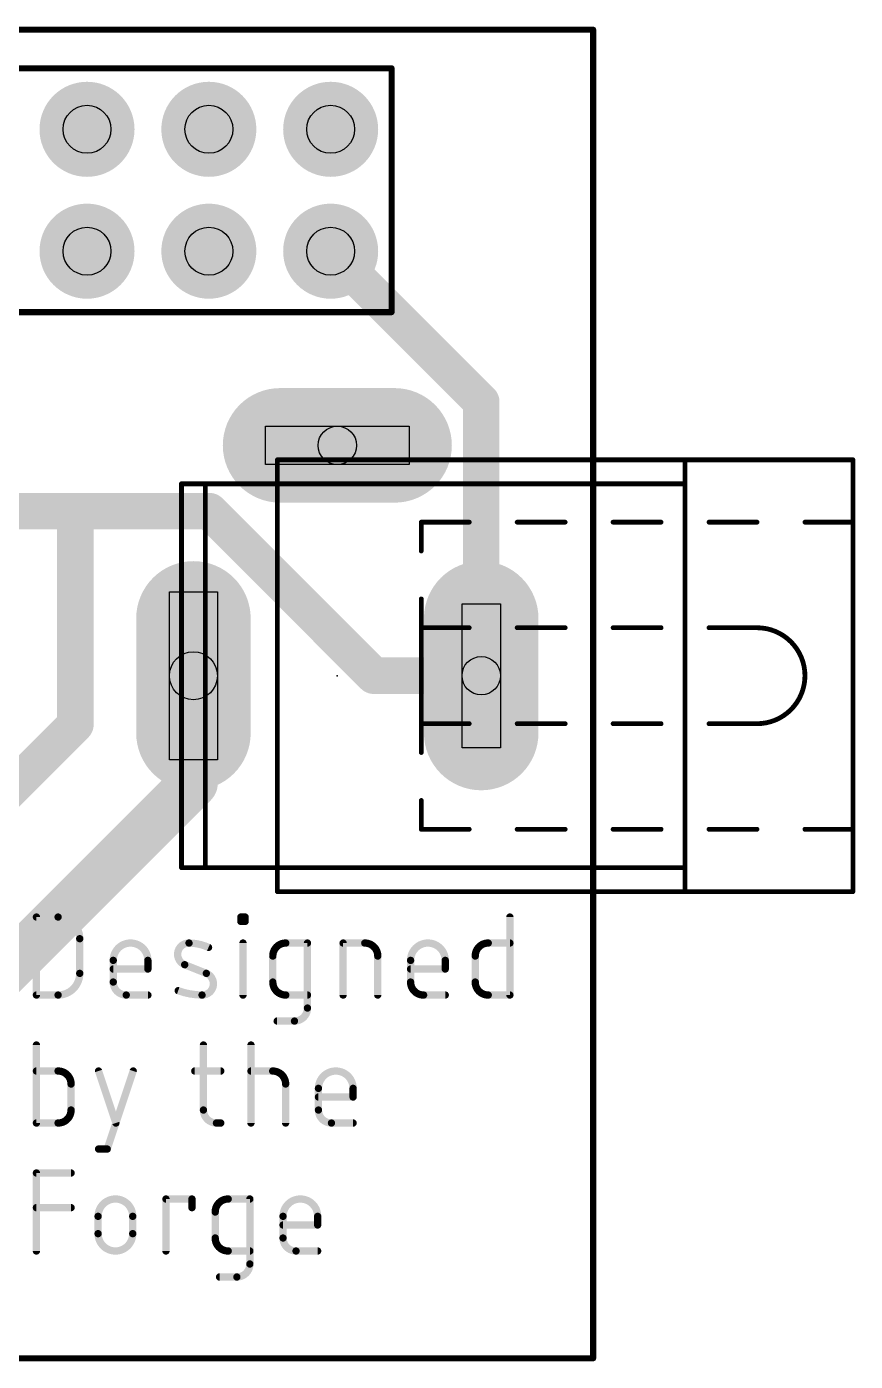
# Model space of a CAD drawing. Extents: x 0 to 67.6, y 0 to 29.9.
# Drawn here: x 50.29 to 67.57, y 2.1 to 29.91 of the extents above; entities that cross this region are included whole.
import ezdxf

# ---------------------------------------------------------------- set-up
doc = ezdxf.new("R2010")
doc.units = 0
for name, color, linetype in [('16', 132, 'CONTINUOUS'), ('17', 110, 'CONTINUOUS'), ('20', 31, 'CONTINUOUS'), ('21', 253, 'CONTINUOUS'), ('23', 53, 'CONTINUOUS'), ('27', 253, 'CONTINUOUS'), ('29', 253, 'CONTINUOUS'), ('30', 253, 'CONTINUOUS'), ('44', 253, 'CONTINUOUS'), ('46', 140, 'CONTINUOUS'), ('51', 253, 'CONTINUOUS')]:
    doc.layers.add(name, color=color, linetype=linetype)

# ---------------------------------------------------------------- blocks, each defined once
blk = doc.blocks.new('RECT')
blk.add_solid([(-0.5, -0.5), (0.5, -0.5), (-0.5, 0.5), (0.5, 0.5)])
blk = doc.blocks.new('LONGP100')
at = {"const_width": 1}
blk.add_lwpolyline([(-0.5, 0), (0.5, 0)], dxfattribs=at)
at = {"const_width": 0.5}
for points in [[(-0.5, 0.25, 1), (-0.5, -0.25)], [(0.5, -0.25, 1), (0.5, 0.25)]]:
    blk.add_lwpolyline(points, format="xyb", dxfattribs=at)
blk = doc.blocks.new('ROUNDP')
at = {"const_width": 0.5}
blk.add_lwpolyline([(0, -0.25, 1), (0, 0.25, 1), (0, -0.25)], format="xyb", dxfattribs=at)

msp = doc.modelspace()

# ---------------------------------------------------------------- linework, layer by layer
at = {"layer": '16'}
for points, const_width in [([(56.63, 25.23), (59.769, 22.091)], 0.762), ([(59.769, 22.091), (59.769, 16.383)], 0.762), ([(49.784, 19.812), (51.308, 19.812)], 0.762), ([(51.308, 19.812), (54.102, 19.812)], 0.762), ([(51.308, 15.367), (51.308, 19.812)], 0.762), ([(54.102, 19.812), (57.531, 16.383)], 0.762), ([(53.769, 16.383), (53.769, 14.145)], 1.016), ([(57.531, 16.383), (59.769, 16.383)], 0.762), ([(49.022, 13.081), (51.308, 15.367)], 0.762), ([(53.769, 14.145), (46.99, 7.366)], 1.016)]:
    msp.add_lwpolyline(points, dxfattribs=dict(at, const_width=const_width))
for points, const_width in [([(56.7647, 25.3647, 1), (56.4953, 25.0953)], 0.381), ([(59.9595, 22.091, 1), (59.5785, 22.091)], 0.381), ([(59.6343, 21.9563, 1), (59.9037, 22.2257)], 0.381), ([(51.308, 20.0025, 1), (51.308, 19.6215)], 0.381), ([(51.4985, 19.812, 1), (51.1175, 19.812)], 0.381), ([(51.308, 19.6215, 1), (51.308, 20.0025)], 0.381), ([(54.2367, 19.9467, 1), (53.9673, 19.6773)], 0.381), ([(54.102, 19.6215, 1), (54.102, 20.0025)], 0.381), ([(54.023, 16.383, 1), (53.515, 16.383)], 0.508), ([(57.531, 16.5735, 1), (57.531, 16.1925)], 0.381), ([(57.3963, 16.2483, 1), (57.6657, 16.5177)], 0.381), ([(59.769, 16.1925, 1), (59.769, 16.5735)], 0.381), ([(59.5785, 16.383, 1), (59.9595, 16.383)], 0.381), ([(51.4427, 15.2323, 1), (51.1733, 15.5017)], 0.381), ([(51.1175, 15.367, 1), (51.4985, 15.367)], 0.381), ([(53.9486, 13.9654, 1), (53.5894, 14.3246)], 0.508), ([(53.515, 14.145, 1), (54.023, 14.145)], 0.508)]:
    msp.add_lwpolyline(points, format="xyb", dxfattribs=dict(at, const_width=const_width))
at = {"layer": '20', "const_width": 0.127}
for points in [[(62.103, 29.845), (4.318, 29.845)], [(62.103, 2.159), (62.103, 29.845)], [(4.318, 2.159), (62.103, 2.159)]]:
    msp.add_lwpolyline(points, dxfattribs=at)
at = {"layer": '20', "const_width": 0.0635}
for points in [[(62.1348, 29.845, 1), (62.0712, 29.845)], [(62.103, 29.8133, 1), (62.103, 29.8768)], [(62.0712, 2.159, 1), (62.1348, 2.159)], [(62.103, 2.1273, 1), (62.103, 2.1908)]]:
    msp.add_lwpolyline(points, format="xyb", dxfattribs=at)
at = {"layer": '21'}
for points, const_width in [([(57.9, 29.04), (7.1, 29.04)], 0.127), ([(57.9, 23.96), (57.9, 29.04)], 0.127), ([(9.64, 23.96), (57.9, 23.96)], 0.127), ([(67.519, 20.883), (59.329, 20.883)], 0.1), ([(64.019, 20.883), (64.019, 12.383)], 0.1), ([(67.519, 20.883), (67.519, 19.583)], 0.1), ([(54.019, 20.383), (53.519, 20.383)], 0.1), ([(53.519, 20.383), (53.519, 18.733)], 0.1), ([(54.019, 20.383), (54.019, 18.733)], 0.1), ([(59.519, 19.583), (58.519, 19.583)], 0.1), ([(58.519, 19.583), (58.519, 18.983)], 0.1), ([(61.519, 19.583), (60.519, 19.583)], 0.1), ([(63.519, 19.583), (62.519, 19.583)], 0.1), ([(65.519, 19.583), (64.519, 19.583)], 0.1), ([(67.519, 19.583), (66.519, 19.583)], 0.1), ([(67.519, 19.583), (67.519, 13.183)], 0.1), ([(55.519, 19.113), (55.519, 12.383)], 0.1), ([(58.519, 17.983), (58.519, 17.383)], 0.1), ([(58.519, 17.383), (58.519, 15.383)], 0.1), ([(58.519, 15.383), (58.519, 14.783)], 0.1), ([(53.519, 14.033), (53.519, 12.383)], 0.1), ([(54.019, 14.033), (54.019, 12.383)], 0.1), ([(58.519, 13.783), (58.519, 13.183)], 0.1), ([(59.519, 13.183), (58.519, 13.183)], 0.1), ([(61.519, 13.183), (60.519, 13.183)], 0.1), ([(63.519, 13.183), (62.519, 13.183)], 0.1), ([(65.519, 13.183), (64.519, 13.183)], 0.1), ([(67.519, 13.183), (66.519, 13.183)], 0.1), ([(67.519, 13.183), (67.519, 11.883)], 0.1), ([(54.019, 12.383), (53.519, 12.383)], 0.1), ([(55.519, 12.383), (54.019, 12.383)], 0.1), ([(64.019, 12.383), (55.519, 12.383)], 0.1), ([(55.519, 12.383), (55.519, 11.883)], 0.1), ([(64.019, 12.383), (64.019, 11.883)], 0.1), ([(67.519, 11.883), (55.519, 11.883)], 0.1)]:
    msp.add_lwpolyline(points, dxfattribs=dict(at, const_width=const_width))
for points, const_width in [([(57.9318, 29.04, 1), (57.8683, 29.04)], 0.0635), ([(57.9, 29.0083, 1), (57.9, 29.0718)], 0.0635), ([(57.8683, 23.96, 1), (57.9318, 23.96)], 0.0635), ([(57.9, 23.9283, 1), (57.9, 23.9917)], 0.0635), ([(59.329, 20.908, 1), (59.329, 20.858)], 0.05), ([(64.044, 20.883, 1), (63.994, 20.883)], 0.05), ([(67.544, 20.883, 1), (67.494, 20.883)], 0.05), ([(67.519, 20.858, 1), (67.519, 20.908)], 0.05), ([(53.519, 20.408, 1), (53.519, 20.358)], 0.05), ([(53.544, 20.383, 1), (53.494, 20.383)], 0.05), ([(54.044, 20.383, 1), (53.994, 20.383)], 0.05), ([(54.019, 20.358, 1), (54.019, 20.408)], 0.05), ([(58.519, 19.608, 1), (58.519, 19.558)], 0.05), ([(58.544, 19.583, 1), (58.494, 19.583)], 0.05), ([(59.519, 19.558, 1), (59.519, 19.608)], 0.05), ([(60.519, 19.608, 1), (60.519, 19.558)], 0.05), ([(61.519, 19.558, 1), (61.519, 19.608)], 0.05), ([(62.519, 19.608, 1), (62.519, 19.558)], 0.05), ([(63.519, 19.558, 1), (63.519, 19.608)], 0.05), ([(64.519, 19.608, 1), (64.519, 19.558)], 0.05), ([(65.519, 19.558, 1), (65.519, 19.608)], 0.05), ([(66.519, 19.608, 1), (66.519, 19.558)], 0.05), ([(67.544, 19.583, 1), (67.494, 19.583)], 0.05), ([(67.494, 19.583, 1), (67.544, 19.583)], 0.05), ([(67.519, 19.558, 1), (67.519, 19.608)], 0.05), ([(55.544, 19.113, 1), (55.494, 19.113)], 0.05), ([(58.494, 18.983, 1), (58.544, 18.983)], 0.05), ([(53.494, 18.733, 1), (53.544, 18.733)], 0.05), ([(53.994, 18.733, 1), (54.044, 18.733)], 0.05), ([(58.544, 17.983, 1), (58.494, 17.983)], 0.05), ([(58.544, 17.383, 1), (58.494, 17.383)], 0.05), ([(58.494, 17.383, 1), (58.544, 17.383)], 0.05), ([(65.519, 15.383, 1), (65.519, 17.383)], 0.1), ([(65.519, 17.408, 1), (65.519, 17.358)], 0.05), ([(58.544, 15.383, 1), (58.494, 15.383)], 0.05), ([(58.494, 15.383, 1), (58.544, 15.383)], 0.05), ([(65.519, 15.408, 1), (65.519, 15.358)], 0.05), ([(58.494, 14.783, 1), (58.544, 14.783)], 0.05), ([(53.544, 14.033, 1), (53.494, 14.033)], 0.05), ([(54.044, 14.033, 1), (53.994, 14.033)], 0.05), ([(58.544, 13.783, 1), (58.494, 13.783)], 0.05), ([(58.519, 13.208, 1), (58.519, 13.158)], 0.05), ([(58.494, 13.183, 1), (58.544, 13.183)], 0.05), ([(59.519, 13.158, 1), (59.519, 13.208)], 0.05), ([(60.519, 13.208, 1), (60.519, 13.158)], 0.05), ([(61.519, 13.158, 1), (61.519, 13.208)], 0.05), ([(62.519, 13.208, 1), (62.519, 13.158)], 0.05), ([(63.519, 13.158, 1), (63.519, 13.208)], 0.05), ([(64.519, 13.208, 1), (64.519, 13.158)], 0.05), ([(65.519, 13.158, 1), (65.519, 13.208)], 0.05), ([(66.519, 13.208, 1), (66.519, 13.158)], 0.05), ([(67.544, 13.183, 1), (67.494, 13.183)], 0.05), ([(67.494, 13.183, 1), (67.544, 13.183)], 0.05), ([(67.519, 13.158, 1), (67.519, 13.208)], 0.05), ([(53.519, 12.408, 1), (53.519, 12.358)], 0.05), ([(53.494, 12.383, 1), (53.544, 12.383)], 0.05), ([(54.019, 12.408, 1), (54.019, 12.358)], 0.05), ([(53.994, 12.383, 1), (54.044, 12.383)], 0.05), ([(54.019, 12.358, 1), (54.019, 12.408)], 0.05), ([(55.519, 12.408, 1), (55.519, 12.358)], 0.05), ([(55.544, 12.383, 1), (55.494, 12.383)], 0.05), ([(55.494, 12.383, 1), (55.544, 12.383)], 0.05), ([(55.519, 12.358, 1), (55.519, 12.408)], 0.05), ([(64.044, 12.383, 1), (63.994, 12.383)], 0.05), ([(63.994, 12.383, 1), (64.044, 12.383)], 0.05), ([(64.019, 12.358, 1), (64.019, 12.408)], 0.05), ([(55.519, 11.908, 1), (55.519, 11.858)], 0.05), ([(55.494, 11.883, 1), (55.544, 11.883)], 0.05), ([(63.994, 11.883, 1), (64.044, 11.883)], 0.05), ([(67.494, 11.883, 1), (67.544, 11.883)], 0.05), ([(67.519, 11.858, 1), (67.519, 11.908)], 0.05)]:
    msp.add_lwpolyline(points, format="xyb", dxfattribs=dict(at, const_width=const_width))
at = {"layer": '23'}
msp.add_point((56.769, 16.383), dxfattribs=at)
at = {"layer": '27', "const_width": 0.1524}
for points in [[(50.4952, 9.7282), (50.4952, 11.3538)], [(50.4952, 11.3538), (50.9468, 11.3538)], [(54.7573, 11.2635), (54.7573, 11.3538)], [(54.7573, 11.3538), (54.8476, 11.3538)], [(54.8476, 11.3538), (54.8476, 11.2635)], [(60.3668, 11.3538), (60.3668, 9.7282)], [(54.8476, 11.2635), (54.7573, 11.2635)], [(51.3983, 10.9022), (51.3983, 10.1798)], [(54.8025, 9.7282), (54.8025, 10.8119)], [(55.6948, 10.8119), (56.1464, 10.8119)], [(56.1464, 10.8119), (56.1464, 9.4573)], [(56.8901, 9.7282), (56.8901, 10.8119)], [(56.8901, 10.8119), (57.3417, 10.8119)], [(59.9152, 10.8119), (60.3668, 10.8119)], [(55.4239, 9.9991), (55.4239, 10.541)], [(57.6126, 10.541), (57.6126, 9.7282)], [(59.6443, 9.9991), (59.6443, 10.541)], [(52.0965, 9.9991), (52.0965, 10.4507)], [(52.819, 10.2701), (52.0965, 10.2701)], [(52.819, 10.4507), (52.819, 10.2701)], [(54.0383, 10.1798), (53.5867, 10.3604)], [(58.2969, 9.9991), (58.2969, 10.4507)], [(59.0194, 10.2701), (58.2969, 10.2701)], [(59.0194, 10.4507), (59.0194, 10.2701)], [(50.9468, 9.7282), (50.4952, 9.7282)], [(52.819, 9.7282), (52.3675, 9.7282)], [(56.1464, 9.7282), (55.6948, 9.7282)], [(59.0194, 9.7282), (58.5678, 9.7282)], [(60.3668, 9.7282), (59.9152, 9.7282)], [(55.8754, 9.1863), (55.5142, 9.1863)], [(50.4952, 8.6868), (50.4952, 7.0612)], [(53.9776, 8.6868), (53.9776, 7.3321)], [(54.9688, 7.0612), (54.9688, 8.6868)], [(50.9468, 8.1449), (50.4952, 8.1449)], [(51.7905, 8.1449), (52.1517, 7.0612)], [(51.9711, 6.5193), (52.513, 8.1449)], [(53.797, 8.1449), (54.3389, 8.1449)], [(54.9688, 8.1449), (55.4204, 8.1449)], [(51.2177, 7.3321), (51.2177, 7.874)], [(55.6913, 7.874), (55.6913, 7.0612)], [(56.3756, 7.3321), (56.3756, 7.7837)], [(57.0981, 7.7837), (57.0981, 7.6031)], [(57.0981, 7.6031), (56.3756, 7.6031)], [(50.4952, 7.0612), (50.9468, 7.0612)], [(54.2486, 7.0612), (54.3389, 7.0612)], [(57.0981, 7.0612), (56.6466, 7.0612)], [(51.7905, 6.5193), (51.9711, 6.5193)], [(50.4952, 4.3942), (50.4952, 6.0198)], [(50.4952, 6.0198), (51.2177, 6.0198)], [(50.4952, 5.2973), (51.2177, 5.2973)], [(53.1962, 4.3942), (53.1962, 5.4779)], [(53.1962, 5.4779), (53.7381, 5.4779)], [(53.7381, 5.4779), (53.7381, 5.2973)], [(54.4934, 5.4779), (54.945, 5.4779)], [(54.945, 5.4779), (54.945, 4.1233)], [(51.7809, 4.7554), (51.7809, 5.1167)], [(52.5034, 5.1167), (52.5034, 4.7554)], [(54.2225, 4.6651), (54.2225, 5.207)], [(55.6366, 4.6651), (55.6366, 5.1167)], [(56.3591, 4.9361), (55.6366, 4.9361)], [(56.3591, 5.1167), (56.3591, 4.9361)], [(54.945, 4.3942), (54.4934, 4.3942)], [(56.3591, 4.3942), (55.9076, 4.3942)], [(54.674, 3.8523), (54.3128, 3.8523)]]:
    msp.add_lwpolyline(points, dxfattribs=at)
at = {"layer": '27'}
for points, const_width in [([(50.5333, 11.3538, 1), (50.4571, 11.3538)], 0.0762), ([(50.4952, 11.3919, 1), (50.4952, 11.3157)], 0.0762), ([(51.3983, 10.9022, 0.4142), (50.9468, 11.3538)], 0.1524), ([(50.9468, 11.3919, 1), (50.9468, 11.3157)], 0.0762), ([(50.9468, 11.3157, 1), (50.9468, 11.3919)], 0.0762), ([(54.7954, 11.3538, 1), (54.7192, 11.3538)], 0.0762), ([(54.7573, 11.3919, 1), (54.7573, 11.3157)], 0.0762), ([(54.8857, 11.3538, 1), (54.8095, 11.3538)], 0.0762), ([(54.8476, 11.3157, 1), (54.8476, 11.3919)], 0.0762), ([(60.4049, 11.3538, 1), (60.3287, 11.3538)], 0.0762), ([(54.7573, 11.3016, 1), (54.7573, 11.2254)], 0.0762), ([(54.7192, 11.2635, 1), (54.7954, 11.2635)], 0.0762), ([(54.8095, 11.2635, 1), (54.8857, 11.2635)], 0.0762), ([(54.8476, 11.2254, 1), (54.8476, 11.3016)], 0.0762), ([(51.4364, 10.9022, 1), (51.3602, 10.9022)], 0.0762), ([(51.3602, 10.9022, 1), (51.4364, 10.9022)], 0.0762), ([(52.819, 10.4507, 1), (52.0965, 10.4507)], 0.1524), ([(53.677, 10.8119, 0.8318), (53.5867, 10.3604)], 0.1524), ([(54.0834, 10.7216, 0.1025), (53.677, 10.8119)], 0.1524), ([(53.6776, 10.85, 1), (53.6765, 10.7738)], 0.0762), ([(53.6765, 10.7738, 1), (53.6776, 10.85)], 0.0762), ([(54.8406, 10.8119, 1), (54.7644, 10.8119)], 0.0762), ([(55.6948, 10.8119, 0.4142), (55.4239, 10.541)], 0.1524), ([(55.6948, 10.85, 1), (55.6948, 10.7738)], 0.0762), ([(55.6948, 10.7738, 1), (55.6948, 10.85)], 0.0762), ([(56.1845, 10.8119, 1), (56.1083, 10.8119)], 0.0762), ([(56.1464, 10.7738, 1), (56.1464, 10.85)], 0.0762), ([(56.9282, 10.8119, 1), (56.852, 10.8119)], 0.0762), ([(56.8901, 10.85, 1), (56.8901, 10.7738)], 0.0762), ([(57.6126, 10.541, 0.4142), (57.3417, 10.8119)], 0.1524), ([(57.3417, 10.85, 1), (57.3417, 10.7738)], 0.0762), ([(57.3417, 10.7738, 1), (57.3417, 10.85)], 0.0762), ([(59.0194, 10.4507, 1), (58.2969, 10.4507)], 0.1524), ([(59.9152, 10.8119, 0.4142), (59.6443, 10.541)], 0.1524), ([(59.9152, 10.85, 1), (59.9152, 10.7738)], 0.0762), ([(59.9152, 10.7738, 1), (59.9152, 10.85)], 0.0762), ([(60.3668, 10.7738, 1), (60.3668, 10.85)], 0.0762), ([(54.0678, 10.6869, 1), (54.0991, 10.7564)], 0.0762), ([(55.462, 10.541, 1), (55.3858, 10.541)], 0.0762), ([(55.3858, 10.541, 1), (55.462, 10.541)], 0.0762), ([(57.6507, 10.541, 1), (57.5745, 10.541)], 0.0762), ([(57.5745, 10.541, 1), (57.6507, 10.541)], 0.0762), ([(59.6824, 10.541, 1), (59.6062, 10.541)], 0.0762), ([(59.6062, 10.541, 1), (59.6824, 10.541)], 0.0762), ([(52.1346, 10.4507, 1), (52.0584, 10.4507)], 0.0762), ([(52.0584, 10.4507, 1), (52.1346, 10.4507)], 0.0762), ([(52.0965, 10.3082, 1), (52.0965, 10.232)], 0.0762), ([(52.8571, 10.4507, 1), (52.7809, 10.4507)], 0.0762), ([(52.7809, 10.4507, 1), (52.8571, 10.4507)], 0.0762), ([(52.7809, 10.2701, 1), (52.8571, 10.2701)], 0.0762), ([(52.819, 10.232, 1), (52.819, 10.3082)], 0.0762), ([(53.6009, 10.3957, 1), (53.5726, 10.325)], 0.0762), ([(53.5726, 10.325, 1), (53.6009, 10.3958)], 0.0762), ([(58.335, 10.4507, 1), (58.2588, 10.4507)], 0.0762), ([(58.2588, 10.4507, 1), (58.335, 10.4507)], 0.0762), ([(58.2969, 10.3082, 1), (58.2969, 10.232)], 0.0762), ([(59.0575, 10.4507, 1), (58.9813, 10.4507)], 0.0762), ([(58.9813, 10.4507, 1), (59.0575, 10.4507)], 0.0762), ([(58.9813, 10.2701, 1), (59.0575, 10.2701)], 0.0762), ([(59.0194, 10.232, 1), (59.0194, 10.3082)], 0.0762), ([(50.9468, 9.7282, 0.4142), (51.3983, 10.1798)], 0.1524), ([(51.4364, 10.1798, 1), (51.3602, 10.1798)], 0.0762), ([(51.3602, 10.1798, 1), (51.4364, 10.1798)], 0.0762), ([(52.0965, 9.9991, 0.4142), (52.3675, 9.7282)], 0.1524), ([(52.1346, 9.9991, 1), (52.0584, 9.9991)], 0.0762), ([(52.0584, 9.9991, 1), (52.1346, 9.9991)], 0.0762), ([(53.9479, 9.7282, 0.8318), (54.0383, 10.1798)], 0.1524), ([(54.0524, 10.2151, 1), (54.0241, 10.1444)], 0.0762), ([(54.0241, 10.1444, 1), (54.0524, 10.2151)], 0.0762), ([(55.4239, 9.9991, 0.4142), (55.6948, 9.7282)], 0.1524), ([(55.462, 9.9991, 1), (55.3858, 9.9991)], 0.0762), ([(55.3858, 9.9991, 1), (55.462, 9.9991)], 0.0762), ([(58.2969, 9.9991, 0.4142), (58.5678, 9.7282)], 0.1524), ([(58.335, 9.9991, 1), (58.2588, 9.9991)], 0.0762), ([(58.2588, 9.9991, 1), (58.335, 9.9991)], 0.0762), ([(59.6443, 9.9991, 0.4142), (59.9152, 9.7282)], 0.1524), ([(59.6824, 9.9991, 1), (59.6062, 9.9991)], 0.0762), ([(59.6062, 9.9991, 1), (59.6824, 9.9991)], 0.0762), ([(50.4952, 9.7663, 1), (50.4952, 9.6901)], 0.0762), ([(50.4571, 9.7282, 1), (50.5333, 9.7282)], 0.0762), ([(50.9468, 9.7663, 1), (50.9468, 9.6901)], 0.0762), ([(50.9468, 9.6901, 1), (50.9468, 9.7663)], 0.0762), ([(52.3675, 9.7663, 1), (52.3675, 9.6901)], 0.0762), ([(52.3675, 9.6901, 1), (52.3675, 9.7663)], 0.0762), ([(52.819, 9.6901, 1), (52.819, 9.7663)], 0.0762), ([(53.4641, 9.8544, 1), (53.4383, 9.7827)], 0.0762), ([(53.4512, 9.8185, 0.083), (53.9479, 9.7282)], 0.1524), ([(53.9485, 9.7663, 1), (53.9474, 9.6901)], 0.0762), ([(53.9474, 9.6901, 1), (53.9485, 9.7663)], 0.0762), ([(54.7644, 9.7282, 1), (54.8406, 9.7282)], 0.0762), ([(55.6948, 9.7663, 1), (55.6948, 9.6901)], 0.0762), ([(55.6948, 9.6901, 1), (55.6948, 9.7663)], 0.0762), ([(56.1464, 9.6901, 1), (56.1464, 9.7663)], 0.0762), ([(56.852, 9.7282, 1), (56.9282, 9.7282)], 0.0762), ([(57.5745, 9.7282, 1), (57.6507, 9.7282)], 0.0762), ([(58.5678, 9.7663, 1), (58.5678, 9.6901)], 0.0762), ([(58.5678, 9.6901, 1), (58.5678, 9.7663)], 0.0762), ([(59.0194, 9.6901, 1), (59.0194, 9.7663)], 0.0762), ([(59.9152, 9.7663, 1), (59.9152, 9.6901)], 0.0762), ([(59.9152, 9.6901, 1), (59.9152, 9.7663)], 0.0762), ([(60.3287, 9.7282, 1), (60.4049, 9.7282)], 0.0762), ([(60.3668, 9.6901, 1), (60.3668, 9.7663)], 0.0762), ([(55.8754, 9.1863, 0.4142), (56.1464, 9.4573)], 0.1524), ([(56.1845, 9.4573, 1), (56.1083, 9.4573)], 0.0762), ([(56.1083, 9.4573, 1), (56.1845, 9.4573)], 0.0762), ([(55.5142, 9.2244, 1), (55.5142, 9.1482)], 0.0762), ([(55.8754, 9.2244, 1), (55.8754, 9.1482)], 0.0762), ([(55.8754, 9.1482, 1), (55.8754, 9.2244)], 0.0762), ([(50.5333, 8.6868, 1), (50.4571, 8.6868)], 0.0762), ([(54.0157, 8.6868, 1), (53.9395, 8.6868)], 0.0762), ([(55.0069, 8.6868, 1), (54.9307, 8.6868)], 0.0762), ([(50.4952, 8.183, 1), (50.4952, 8.1068)], 0.0762), ([(51.2177, 7.874, 0.4142), (50.9468, 8.1449)], 0.1524), ([(50.9468, 8.183, 1), (50.9468, 8.1068)], 0.0762), ([(50.9468, 8.1068, 1), (50.9468, 8.183)], 0.0762), ([(51.8266, 8.157, 1), (51.7543, 8.1329)], 0.0762), ([(52.5491, 8.1329, 1), (52.4768, 8.157)], 0.0762), ([(53.797, 8.183, 1), (53.797, 8.1068)], 0.0762), ([(54.3389, 8.1068, 1), (54.3389, 8.183)], 0.0762), ([(54.9688, 8.183, 1), (54.9688, 8.1068)], 0.0762), ([(55.6913, 7.874, 0.4142), (55.4204, 8.1449)], 0.1524), ([(55.4204, 8.183, 1), (55.4204, 8.1068)], 0.0762), ([(55.4204, 8.1068, 1), (55.4204, 8.183)], 0.0762), ([(57.0981, 7.7837, 1), (56.3756, 7.7837)], 0.1524), ([(51.2558, 7.874, 1), (51.1796, 7.874)], 0.0762), ([(51.1796, 7.874, 1), (51.2558, 7.874)], 0.0762), ([(55.7294, 7.874, 1), (55.6532, 7.874)], 0.0762), ([(55.6532, 7.874, 1), (55.7294, 7.874)], 0.0762), ([(56.4137, 7.7837, 1), (56.3375, 7.7837)], 0.0762), ([(56.3375, 7.7837, 1), (56.4137, 7.7837)], 0.0762), ([(57.1362, 7.7837, 1), (57.06, 7.7837)], 0.0762), ([(57.06, 7.7837, 1), (57.1362, 7.7837)], 0.0762), ([(56.3756, 7.6412, 1), (56.3756, 7.565)], 0.0762), ([(57.06, 7.6031, 1), (57.1362, 7.6031)], 0.0762), ([(57.0981, 7.565, 1), (57.0981, 7.6412)], 0.0762), ([(50.9468, 7.0612, 0.4142), (51.2177, 7.3321)], 0.1524), ([(51.2558, 7.3321, 1), (51.1796, 7.3321)], 0.0762), ([(51.1796, 7.3321, 1), (51.2558, 7.3321)], 0.0762), ([(53.9776, 7.3321, 0.4142), (54.2486, 7.0612)], 0.1524), ([(54.0157, 7.3321, 1), (53.9395, 7.3321)], 0.0762), ([(53.9395, 7.3321, 1), (54.0157, 7.3321)], 0.0762), ([(56.3756, 7.3321, 0.4142), (56.6466, 7.0612)], 0.1524), ([(56.4137, 7.3321, 1), (56.3375, 7.3321)], 0.0762), ([(56.3375, 7.3321, 1), (56.4137, 7.3321)], 0.0762), ([(50.4952, 7.0993, 1), (50.4952, 7.0231)], 0.0762), ([(50.4571, 7.0612, 1), (50.5333, 7.0612)], 0.0762), ([(50.9468, 7.0993, 1), (50.9468, 7.0231)], 0.0762), ([(50.9468, 7.0231, 1), (50.9468, 7.0993)], 0.0762), ([(52.1156, 7.0492, 1), (52.1879, 7.0732)], 0.0762), ([(54.2486, 7.0993, 1), (54.2486, 7.0231)], 0.0762), ([(54.2486, 7.0231, 1), (54.2486, 7.0993)], 0.0762), ([(54.3389, 7.0231, 1), (54.3389, 7.0993)], 0.0762), ([(54.9307, 7.0612, 1), (55.0069, 7.0612)], 0.0762), ([(55.6532, 7.0612, 1), (55.7294, 7.0612)], 0.0762), ([(56.6466, 7.0993, 1), (56.6466, 7.0231)], 0.0762), ([(56.6466, 7.0231, 1), (56.6466, 7.0993)], 0.0762), ([(57.0981, 7.0231, 1), (57.0981, 7.0993)], 0.0762), ([(51.7905, 6.5574, 1), (51.7905, 6.4812)], 0.0762), ([(51.9349, 6.5314, 1), (52.0072, 6.5073)], 0.0762), ([(51.9711, 6.4812, 1), (51.9711, 6.5574)], 0.0762), ([(50.5333, 6.0198, 1), (50.4571, 6.0198)], 0.0762), ([(50.4952, 6.0579, 1), (50.4952, 5.9817)], 0.0762), ([(51.2177, 5.9817, 1), (51.2177, 6.0579)], 0.0762), ([(50.4952, 5.3354, 1), (50.4952, 5.2592)], 0.0762), ([(51.2177, 5.2592, 1), (51.2177, 5.3354)], 0.0762), ([(52.5034, 5.1167, 1), (51.7809, 5.1167)], 0.1524), ([(53.2343, 5.4779, 1), (53.1581, 5.4779)], 0.0762), ([(53.1962, 5.516, 1), (53.1962, 5.4398)], 0.0762), ([(53.7762, 5.4779, 1), (53.7, 5.4779)], 0.0762), ([(53.7, 5.2973, 1), (53.7762, 5.2973)], 0.0762), ([(53.7381, 5.4398, 1), (53.7381, 5.516)], 0.0762), ([(54.4934, 5.4779, 0.4142), (54.2225, 5.207)], 0.1524), ([(54.4934, 5.516, 1), (54.4934, 5.4398)], 0.0762), ([(54.4934, 5.4398, 1), (54.4934, 5.516)], 0.0762), ([(54.9831, 5.4779, 1), (54.9069, 5.4779)], 0.0762), ([(54.945, 5.4398, 1), (54.945, 5.516)], 0.0762), ([(56.3591, 5.1167, 1), (55.6366, 5.1167)], 0.1524), ([(51.819, 5.1167, 1), (51.7428, 5.1167)], 0.0762), ([(51.7428, 5.1167, 1), (51.819, 5.1167)], 0.0762), ([(52.5415, 5.1167, 1), (52.4653, 5.1167)], 0.0762), ([(52.4653, 5.1167, 1), (52.5415, 5.1167)], 0.0762), ([(54.2606, 5.207, 1), (54.1844, 5.207)], 0.0762), ([(54.1844, 5.207, 1), (54.2606, 5.207)], 0.0762), ([(55.6747, 5.1167, 1), (55.5985, 5.1167)], 0.0762), ([(55.5985, 5.1167, 1), (55.6747, 5.1167)], 0.0762), ([(55.6366, 4.9742, 1), (55.6366, 4.898)], 0.0762), ([(56.3972, 5.1167, 1), (56.321, 5.1167)], 0.0762), ([(56.321, 5.1167, 1), (56.3972, 5.1167)], 0.0762), ([(56.3591, 4.898, 1), (56.3591, 4.9742)], 0.0762), ([(51.7809, 4.7554, 1), (52.5034, 4.7554)], 0.1524), ([(51.819, 4.7554, 1), (51.7428, 4.7554)], 0.0762), ([(51.7428, 4.7554, 1), (51.819, 4.7554)], 0.0762), ([(52.5415, 4.7554, 1), (52.4653, 4.7554)], 0.0762), ([(52.4653, 4.7554, 1), (52.5415, 4.7554)], 0.0762), ([(54.2225, 4.6651, 0.4142), (54.4934, 4.3942)], 0.1524), ([(54.2606, 4.6651, 1), (54.1844, 4.6651)], 0.0762), ([(55.6366, 4.6651, 0.4142), (55.9076, 4.3942)], 0.1524), ([(55.6747, 4.6651, 1), (55.5985, 4.6651)], 0.0762), ([(56.321, 4.9361, 1), (56.3972, 4.9361)], 0.0762), ([(54.1844, 4.6651, 1), (54.2606, 4.6651)], 0.0762), ([(54.4934, 4.4323, 1), (54.4934, 4.3561)], 0.0762), ([(54.4934, 4.3561, 1), (54.4934, 4.4323)], 0.0762), ([(54.945, 4.3561, 1), (54.945, 4.4323)], 0.0762), ([(55.5985, 4.6651, 1), (55.6747, 4.6651)], 0.0762), ([(55.9076, 4.4323, 1), (55.9076, 4.3561)], 0.0762), ([(55.9076, 4.3561, 1), (55.9076, 4.4323)], 0.0762), ([(56.3591, 4.3561, 1), (56.3591, 4.4323)], 0.0762), ([(50.4571, 4.3942, 1), (50.5333, 4.3942)], 0.0762), ([(53.1581, 4.3942, 1), (53.2343, 4.3942)], 0.0762), ([(54.674, 3.8523, 0.4142), (54.945, 4.1233)], 0.1524), ([(54.9831, 4.1233, 1), (54.9069, 4.1233)], 0.0762), ([(54.3128, 3.8904, 1), (54.3128, 3.8142)], 0.0762), ([(54.674, 3.8904, 1), (54.674, 3.8142)], 0.0762), ([(54.674, 3.8142, 1), (54.674, 3.8904)], 0.0762), ([(54.9069, 4.1233, 1), (54.9831, 4.1233)], 0.0762)]:
    msp.add_lwpolyline(points, format="xyb", dxfattribs=dict(at, const_width=const_width))
at = {"layer": '44'}
for centre, radius in [((51.55, 27.77), 0.5), ((54.09, 27.77), 0.5), ((56.63, 27.77), 0.5), ((51.55, 25.23), 0.5), ((54.09, 25.23), 0.5), ((56.63, 25.23), 0.5), ((56.769, 21.183), 0.4), ((53.769, 16.383), 0.5), ((59.769, 16.383), 0.4)]:
    msp.add_circle(centre, radius, dxfattribs=at)
at = {"layer": '46'}
for p, q in [((55.269, 20.783), (55.269, 21.583)), ((55.269, 21.583), (58.269, 21.583)), ((58.269, 21.583), (58.269, 20.783)), ((58.269, 20.783), (55.269, 20.783)), ((53.269, 14.633), (53.269, 18.133)), ((53.269, 18.133), (54.269, 18.133)), ((54.269, 18.133), (54.269, 14.633)), ((59.369, 14.883), (59.369, 17.883)), ((59.369, 17.883), (60.169, 17.883)), ((60.169, 17.883), (60.169, 14.883)), ((60.169, 14.883), (59.369, 14.883)), ((54.269, 14.633), (53.269, 14.633))]:
    msp.add_line(p, q, dxfattribs=at)
at = {"layer": '51', "const_width": 0.1}
for points in [[(55.519, 20.883), (55.519, 20.383)], [(67.519, 20.883), (55.519, 20.883)], [(54.019, 20.383), (53.519, 20.383)], [(53.519, 20.383), (53.519, 12.383)], [(55.519, 20.383), (54.019, 20.383)], [(54.019, 20.383), (54.019, 12.383)], [(64.019, 20.383), (55.519, 20.383)], [(55.519, 20.383), (55.519, 12.383)], [(59.519, 17.383), (58.519, 17.383)], [(61.519, 17.383), (60.519, 17.383)], [(63.519, 17.383), (62.519, 17.383)], [(65.519, 17.383), (64.519, 17.383)], [(59.519, 15.383), (58.519, 15.383)], [(61.519, 15.383), (60.519, 15.383)], [(63.519, 15.383), (62.519, 15.383)], [(65.519, 15.383), (64.519, 15.383)]]:
    msp.add_lwpolyline(points, dxfattribs=at)
at = {"layer": '51', "const_width": 0.05}
for points in [[(55.544, 20.883, 1), (55.494, 20.883)], [(55.519, 20.908, 1), (55.519, 20.858)], [(67.519, 20.858, 1), (67.519, 20.908)], [(53.519, 20.408, 1), (53.519, 20.358)], [(53.544, 20.383, 1), (53.494, 20.383)], [(54.019, 20.408, 1), (54.019, 20.358)], [(54.044, 20.383, 1), (53.994, 20.383)], [(54.019, 20.358, 1), (54.019, 20.408)], [(55.519, 20.408, 1), (55.519, 20.358)], [(55.544, 20.383, 1), (55.494, 20.383)], [(55.494, 20.383, 1), (55.544, 20.383)], [(55.519, 20.358, 1), (55.519, 20.408)], [(64.019, 20.358, 1), (64.019, 20.408)], [(58.519, 17.408, 1), (58.519, 17.358)], [(59.519, 17.358, 1), (59.519, 17.408)], [(60.519, 17.408, 1), (60.519, 17.358)], [(61.519, 17.358, 1), (61.519, 17.408)], [(62.519, 17.408, 1), (62.519, 17.358)], [(63.519, 17.358, 1), (63.519, 17.408)], [(64.519, 17.408, 1), (64.519, 17.358)], [(65.519, 17.358, 1), (65.519, 17.408)], [(58.519, 15.408, 1), (58.519, 15.358)], [(59.519, 15.358, 1), (59.519, 15.408)], [(60.519, 15.408, 1), (60.519, 15.358)], [(61.519, 15.358, 1), (61.519, 15.408)], [(62.519, 15.408, 1), (62.519, 15.358)], [(63.519, 15.358, 1), (63.519, 15.408)], [(64.519, 15.408, 1), (64.519, 15.358)], [(65.519, 15.358, 1), (65.519, 15.408)], [(53.494, 12.383, 1), (53.544, 12.383)], [(53.994, 12.383, 1), (54.044, 12.383)], [(55.494, 12.383, 1), (55.544, 12.383)]]:
    msp.add_lwpolyline(points, format="xyb", dxfattribs=at)

# ---------------------------------------------------------------- block references
at = {"layer": '17', "xscale": 1.778, "yscale": 1.778}
for p in [(51.55, 27.77), (51.55, 27.77), (54.09, 27.77), (54.09, 27.77), (56.63, 27.77), (56.63, 27.77), (51.55, 25.23), (51.55, 25.23), (54.09, 25.23), (54.09, 25.23), (56.63, 25.23), (56.63, 25.23)]:
    msp.add_blockref('ROUNDP', p, dxfattribs=at)
at = {"layer": '17', "xscale": 2.1844, "yscale": 2.1844}
for p, rotation in [((56.769, 21.183), 180), ((56.769, 21.183), 180), ((53.769, 16.383), 270), ((53.769, 16.383), 270), ((59.769, 16.383), 270), ((59.769, 16.383), 270)]:
    msp.add_blockref('LONGP100', p, dxfattribs=dict(at, rotation=rotation))
at = {"layer": '29', "xscale": 1.9812, "yscale": 1.9812}
for p in [(51.55, 27.77), (54.09, 27.77), (56.63, 27.77), (51.55, 25.23), (54.09, 25.23), (56.63, 25.23)]:
    msp.add_blockref('ROUNDP', p, dxfattribs=at)
at = {"layer": '29', "xscale": 2.3876, "yscale": 2.3876}
for p, rotation in [((56.769, 21.183), 180), ((53.769, 16.383), 270), ((59.769, 16.383), 270)]:
    msp.add_blockref('LONGP100', p, dxfattribs=dict(at, rotation=rotation))
at = {"layer": '30', "xscale": 1.9812, "yscale": 1.9812}
for p in [(51.55, 27.77), (54.09, 27.77), (56.63, 27.77), (51.55, 25.23), (54.09, 25.23), (56.63, 25.23)]:
    msp.add_blockref('ROUNDP', p, dxfattribs=at)
at = {"layer": '30', "xscale": 2.3876, "yscale": 2.3876}
for p, rotation in [((56.769, 21.183), 180), ((53.769, 16.383), 270), ((59.769, 16.383), 270)]:
    msp.add_blockref('LONGP100', p, dxfattribs=dict(at, rotation=rotation))
at = {"layer": '51', "rotation": 180}
for p, xscale, yscale in [((56.769, 21.183), 2.5, 0.5), ((53.769, 16.383), 0.5, 3), ((59.769, 16.383), 0.2, 2.5)]:
    msp.add_blockref('RECT', p, dxfattribs=dict(at, xscale=xscale, yscale=yscale))

doc.saveas('drawing.dxf')
